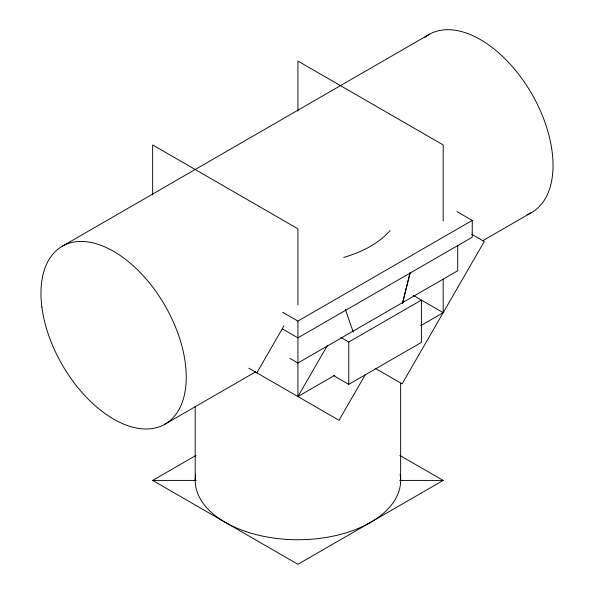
<?xml version="1.0" encoding="UTF-8"?>
<svg xmlns="http://www.w3.org/2000/svg" width="594" height="594" viewBox="0 0 594 594"><rect width="100%" height="100%" fill="white"/><g stroke="black" fill="none" stroke-linecap="round" stroke-linejoin="round"><path stroke-width="0.89" d="M402.747 302.487L410.127 272.668M402.405 303.683L410.023 273.025M256.831 372.832L283.954 325.854M334.838 375.237L297.921 396.554L327.339 345.597M365.213 374.896L339.011 420.277L248.804 368.198M62.244 246.265L429.031 34.504M282.655 312.258L297.921 321.072L472.245 220.426L472.245 237.199L297.921 337.845L282.655 329.031M164.969 424.183L255.658 371.822M482.796 240.689L531.756 212.422M340.733 337.399L348.767 342.04L421.398 300.104L421.398 342.411L348.767 384.348L333.501 375.534M399.851 455.405L443.191 480.427L297.921 564.3L152.651 480.427L195.99 455.405M420.715 325.661L443.191 312.682L443.191 279.321M152.651 480.427L196.139 480.427M399.703 480.427L443.191 480.427M456.979 211.613L472.245 220.426M471.643 234.222L484.281 241.52L402.101 383.85L375.26 368.354M413.365 295.463L443.191 312.682M289.887 358.368L297.921 363.008L457.714 270.753L457.714 245.411M345.344 309.415L353.237 332.068M443.191 220.938L443.191 144.943L297.921 61.071L297.921 111.115M400.638 383.145L400.638 480.427M348.767 342.04L348.767 384.348M297.921 304.804L297.921 228.809L152.651 144.943L152.651 194.988M297.921 321.072L297.921 396.554M195.196 406.303L195.196 480.427M424.688 37.481A102.725 59.303 60 0 1 531.756 93.807A102.725 59.303 60 0 1 527.004 214.701M400.089 474.302A102.725 59.303 0 0 1 297.921 539.738A102.725 59.303 0 0 1 195.745 474.302M390.072 230.517A102.725 59.303 0 0 1 343.711 257.41M41.877 307.039A102.725 59.303 60 0 0 159.385 426.774A102.725 59.303 60 0 0 139.553 271.866A102.725 59.303 60 0 0 41.877 307.039"/></g></svg>
